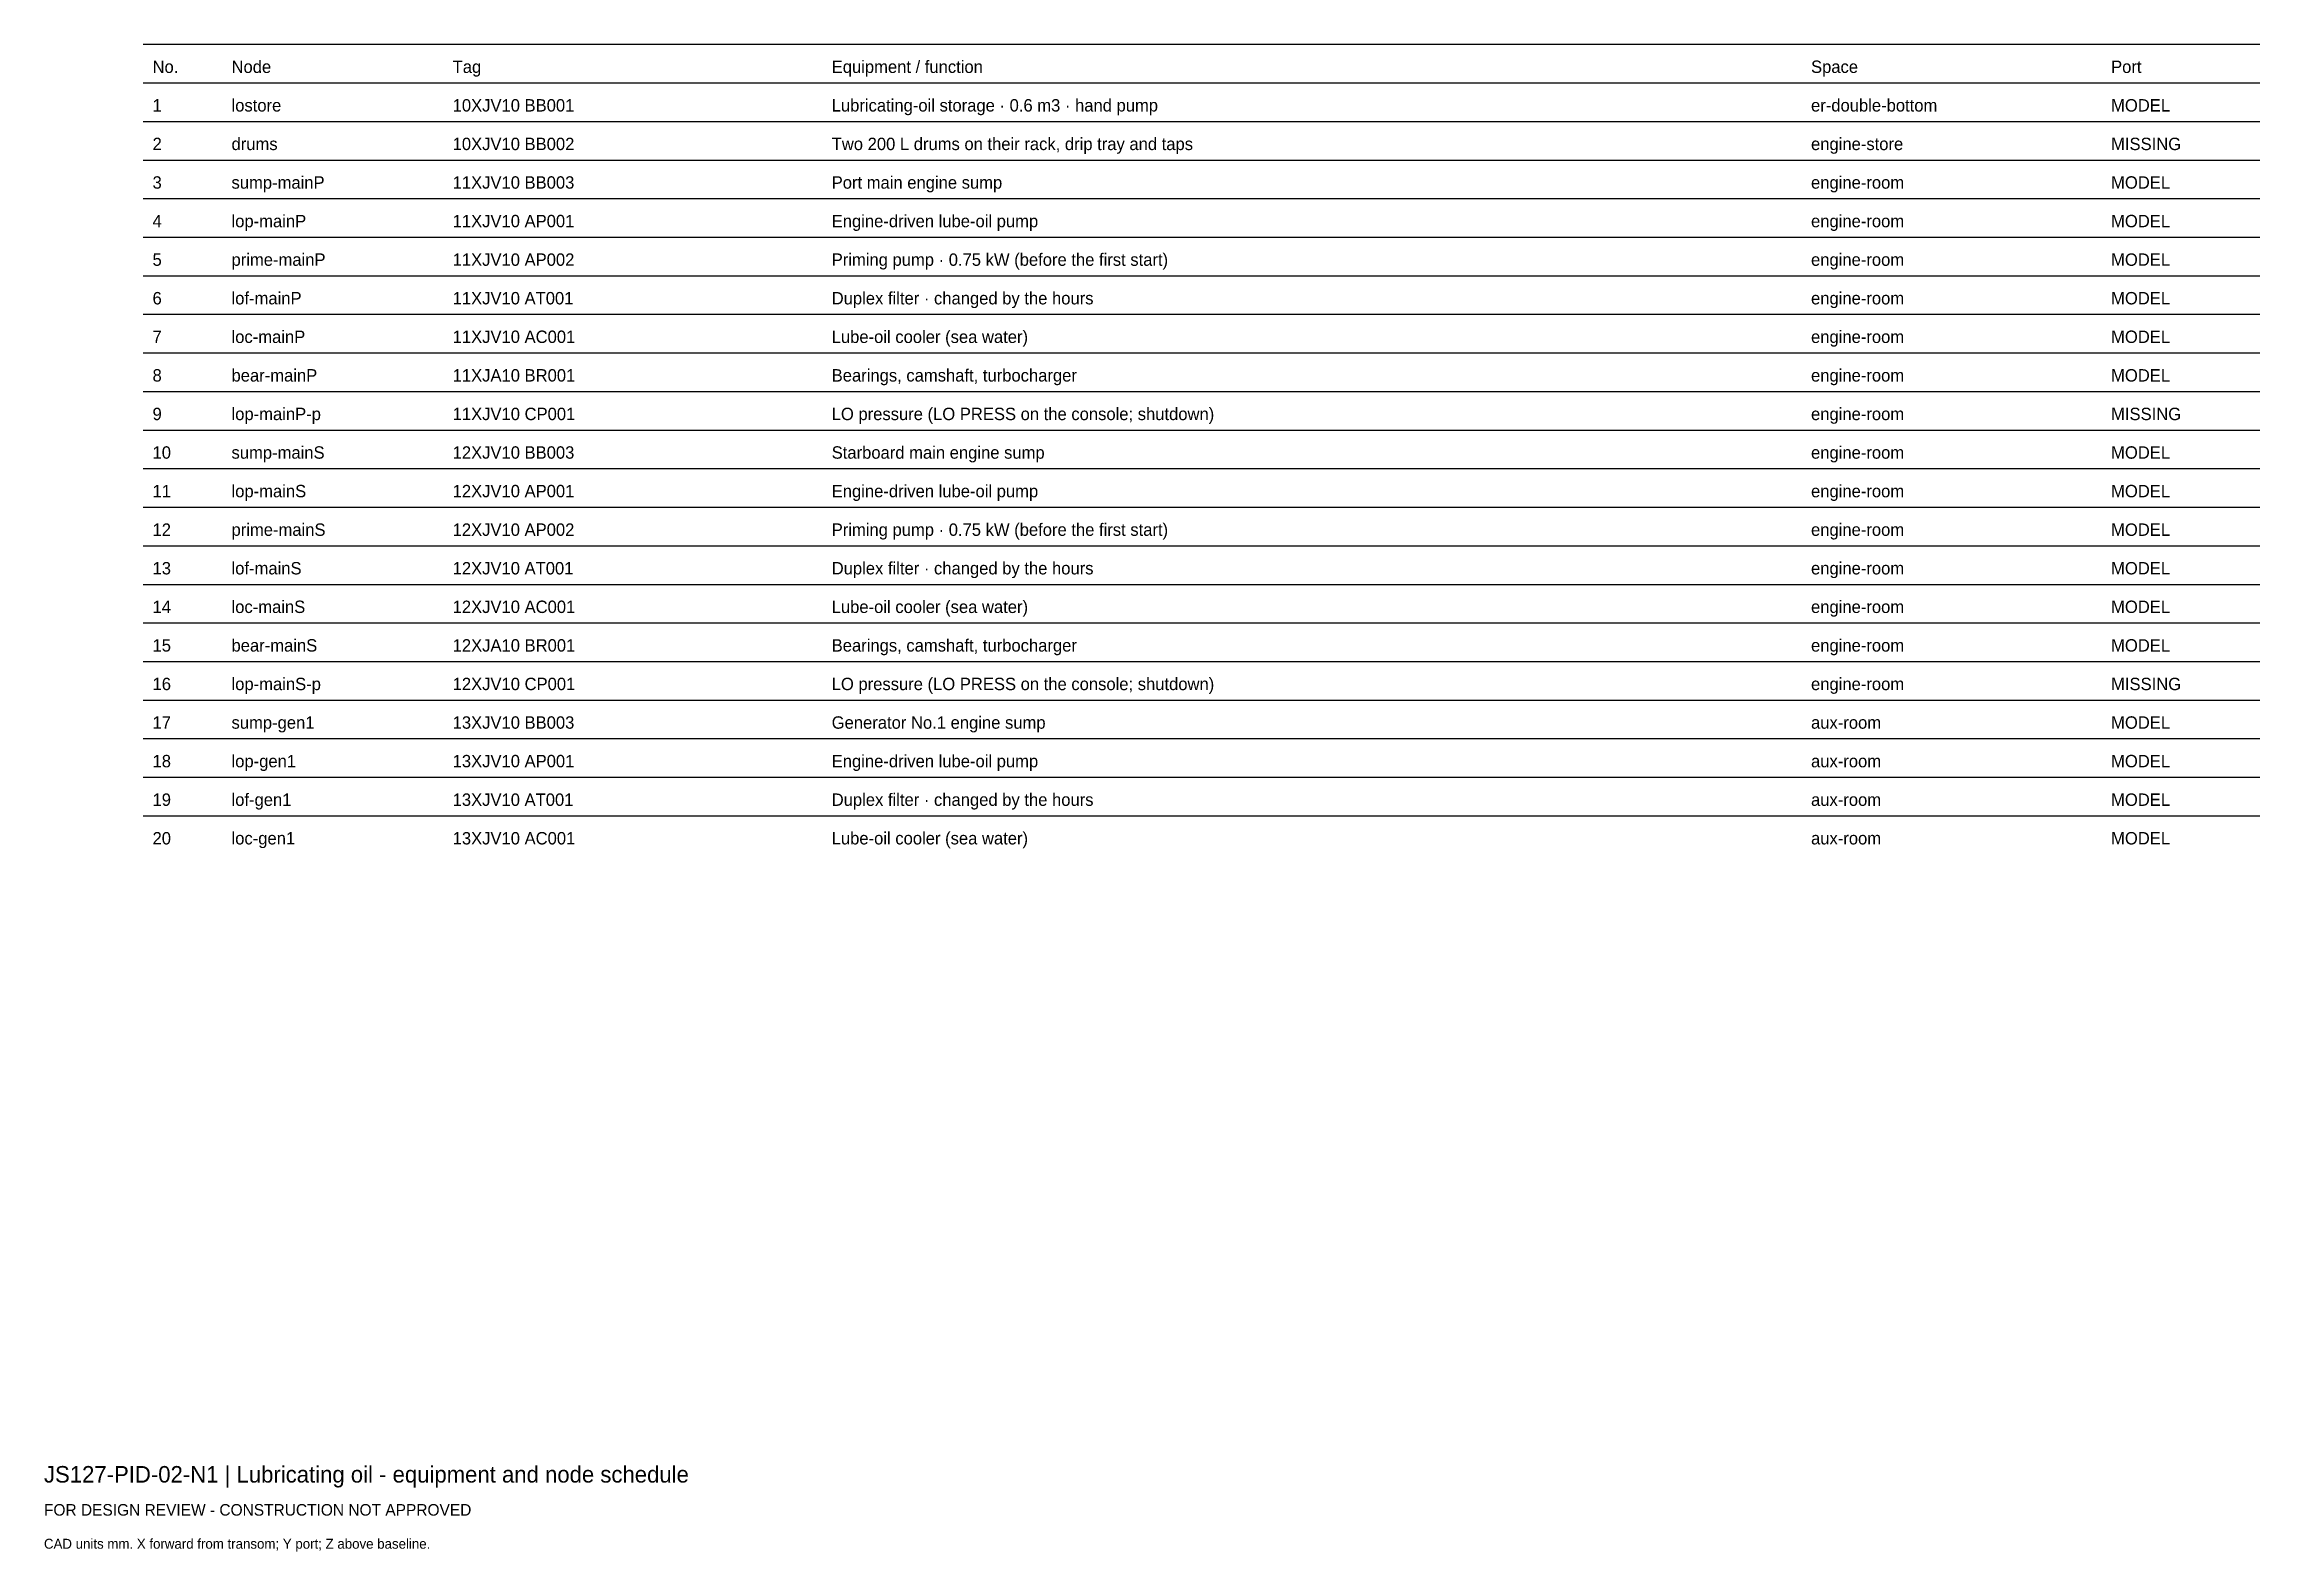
# Model space of a CAD drawing. Header units: millimetres. Extents: x 0 to 402, y -25 to 249.
import ezdxf

# ---------------------------------------------------------------- set-up
doc = ezdxf.new("R2010")
doc.units = ezdxf.units.MM
doc.layers.add('ANNOTATION', color=7, linetype='Continuous')
doc.layers.add('GEOMETRY', color=7, linetype='Continuous')

msp = doc.modelspace()

# ---------------------------------------------------------------- linework, layer by layer
at = {"layer": 'GEOMETRY'}
for p, q in [((18, 249), (402, 249)), ((18, 242), (402, 242)), ((18, 235), (402, 235)), ((18, 228), (402, 228)), ((18, 221), (402, 221)), ((18, 214), (402, 214)), ((18, 207), (402, 207)), ((18, 200), (402, 200)), ((18, 193), (402, 193)), ((18, 186), (402, 186)), ((18, 179), (402, 179)), ((18, 172), (402, 172)), ((18, 165), (402, 165)), ((18, 158), (402, 158)), ((18, 151), (402, 151)), ((18, 144), (402, 144)), ((18, 137), (402, 137)), ((18, 130), (402, 130)), ((18, 123), (402, 123)), ((18, 116), (402, 116)), ((18, 109), (402, 109))]:
    msp.add_line(p, q, dxfattribs=at)

# ---------------------------------------------------------------- texts
at = {"layer": 'ANNOTATION'}
for s, height, p in [('No.', 2.25, (19.7, 243.8)), ('Node', 2.25, (34.03, 243.8)), ('Tag', 2.25, (74.15, 243.8)), ('Equipment / function', 2.25, (142.92, 243.8)), ('Space', 2.25, (320.6, 243.8)), ('Port', 2.25, (375.04, 243.8)), ('1', 2.25, (19.7, 236.8)), ('lostore', 2.25, (34.03, 236.8)), ('10XJV10 BB001', 2.25, (74.15, 236.8)), ('Lubricating-oil storage · 0.6 m3 · hand pump', 2.25, (142.92, 236.8)), ('er-double-bottom', 2.25, (320.6, 236.8)), ('MODEL', 2.25, (375.04, 236.8)), ('2', 2.25, (19.7, 229.8)), ('drums', 2.25, (34.03, 229.8)), ('10XJV10 BB002', 2.25, (74.15, 229.8)), ('Two 200 L drums on their rack, drip tray and taps', 2.25, (142.92, 229.8)), ('engine-store', 2.25, (320.6, 229.8)), ('MISSING', 2.25, (375.04, 229.8)), ('sump-mainP', 2.25, (34.03, 222.8)), ('Port main engine sump', 2.25, (142.92, 222.8)), ('engine-room', 2.25, (320.6, 222.8)), ('3', 2.25, (19.7, 222.8)), ('11XJV10 BB003', 2.25, (74.15, 222.8)), ('MODEL', 2.25, (375.04, 222.8)), ('4', 2.25, (19.7, 215.8)), ('lop-mainP', 2.25, (34.03, 215.8)), ('11XJV10 AP001', 2.25, (74.15, 215.8)), ('Engine-driven lube-oil pump', 2.25, (142.92, 215.8)), ('engine-room', 2.25, (320.6, 215.8)), ('MODEL', 2.25, (375.04, 215.8)), ('5', 2.25, (19.7, 208.8)), ('prime-mainP', 2.25, (34.03, 208.8)), ('11XJV10 AP002', 2.25, (74.15, 208.8)), ('Priming pump · 0.75 kW (before the first start)', 2.25, (142.92, 208.8)), ('engine-room', 2.25, (320.6, 208.8)), ('MODEL', 2.25, (375.04, 208.8)), ('6', 2.25, (19.7, 201.8)), ('lof-mainP', 2.25, (34.03, 201.8)), ('11XJV10 AT001', 2.25, (74.15, 201.8)), ('Duplex filter · changed by the hours', 2.25, (142.92, 201.8)), ('engine-room', 2.25, (320.6, 201.8)), ('MODEL', 2.25, (375.04, 201.8)), ('7', 2.25, (19.7, 194.8)), ('loc-mainP', 2.25, (34.03, 194.8)), ('11XJV10 AC001', 2.25, (74.15, 194.8)), ('Lube-oil cooler (sea water)', 2.25, (142.92, 194.8)), ('engine-room', 2.25, (320.6, 194.8)), ('MODEL', 2.25, (375.04, 194.8)), ('8', 2.25, (19.7, 187.8)), ('bear-mainP', 2.25, (34.03, 187.8)), ('11XJA10 BR001', 2.25, (74.15, 187.8)), ('Bearings, camshaft, turbocharger', 2.25, (142.92, 187.8)), ('engine-room', 2.25, (320.6, 187.8)), ('MODEL', 2.25, (375.04, 187.8)), ('9', 2.25, (19.7, 180.8)), ('lop-mainP-p', 2.25, (34.03, 180.8)), ('11XJV10 CP001', 2.25, (74.15, 180.8)), ('LO pressure (LO PRESS on the console; shutdown)', 2.25, (142.92, 180.8)), ('engine-room', 2.25, (320.6, 180.8)), ('MISSING', 2.25, (375.04, 180.8)), ('10', 2.25, (19.7, 173.8)), ('sump-mainS', 2.25, (34.03, 173.8)), ('12XJV10 BB003', 2.25, (74.15, 173.8)), ('Starboard main engine sump', 2.25, (142.92, 173.8)), ('engine-room', 2.25, (320.6, 173.8)), ('MODEL', 2.25, (375.04, 173.8)), ('11', 2.25, (19.7, 166.8)), ('lop-mainS', 2.25, (34.03, 166.8)), ('12XJV10 AP001', 2.25, (74.15, 166.8)), ('Engine-driven lube-oil pump', 2.25, (142.92, 166.8)), ('engine-room', 2.25, (320.6, 166.8)), ('MODEL', 2.25, (375.04, 166.8)), ('12', 2.25, (19.7, 159.8)), ('prime-mainS', 2.25, (34.03, 159.8)), ('12XJV10 AP002', 2.25, (74.15, 159.8)), ('Priming pump · 0.75 kW (before the first start)', 2.25, (142.92, 159.8)), ('engine-room', 2.25, (320.6, 159.8)), ('MODEL', 2.25, (375.04, 159.8)), ('13', 2.25, (19.7, 152.8)), ('lof-mainS', 2.25, (34.03, 152.8)), ('12XJV10 AT001', 2.25, (74.15, 152.8)), ('Duplex filter · changed by the hours', 2.25, (142.92, 152.8)), ('engine-room', 2.25, (320.6, 152.8)), ('MODEL', 2.25, (375.04, 152.8)), ('14', 2.25, (19.7, 145.8)), ('loc-mainS', 2.25, (34.03, 145.8)), ('12XJV10 AC001', 2.25, (74.15, 145.8)), ('Lube-oil cooler (sea water)', 2.25, (142.92, 145.8)), ('engine-room', 2.25, (320.6, 145.8)), ('MODEL', 2.25, (375.04, 145.8)), ('15', 2.25, (19.7, 138.8)), ('bear-mainS', 2.25, (34.03, 138.8)), ('12XJA10 BR001', 2.25, (74.15, 138.8)), ('Bearings, camshaft, turbocharger', 2.25, (142.92, 138.8)), ('engine-room', 2.25, (320.6, 138.8)), ('MODEL', 2.25, (375.04, 138.8)), ('16', 2.25, (19.7, 131.8)), ('lop-mainS-p', 2.25, (34.03, 131.8)), ('12XJV10 CP001', 2.25, (74.15, 131.8)), ('LO pressure (LO PRESS on the console; shutdown)', 2.25, (142.92, 131.8)), ('engine-room', 2.25, (320.6, 131.8)), ('MISSING', 2.25, (375.04, 131.8)), ('17', 2.25, (19.7, 124.8)), ('sump-gen1', 2.25, (34.03, 124.8)), ('13XJV10 BB003', 2.25, (74.15, 124.8)), ('Generator No.1 engine sump', 2.25, (142.92, 124.8)), ('aux-room', 2.25, (320.6, 124.8)), ('MODEL', 2.25, (375.04, 124.8)), ('18', 2.25, (19.7, 117.8)), ('lop-gen1', 2.25, (34.03, 117.8)), ('13XJV10 AP001', 2.25, (74.15, 117.8)), ('Engine-driven lube-oil pump', 2.25, (142.92, 117.8)), ('aux-room', 2.25, (320.6, 117.8)), ('MODEL', 2.25, (375.04, 117.8)), ('19', 2.25, (19.7, 110.8)), ('lof-gen1', 2.25, (34.03, 110.8)), ('13XJV10 AT001', 2.25, (74.15, 110.8)), ('Duplex filter · changed by the hours', 2.25, (142.92, 110.8)), ('aux-room', 2.25, (320.6, 110.8)), ('MODEL', 2.25, (375.04, 110.8)), ('20', 2.25, (19.7, 103.8)), ('loc-gen1', 2.25, (34.03, 103.8)), ('13XJV10 AC001', 2.25, (74.15, 103.8)), ('Lube-oil cooler (sea water)', 2.25, (142.92, 103.8)), ('aux-room', 2.25, (320.6, 103.8)), ('MODEL', 2.25, (375.04, 103.8)), ('JS127-PID-02-N1 | Lubricating oil - equipment and node schedule', 3, (0, -12)), ('FOR DESIGN REVIEW - CONSTRUCTION NOT APPROVED', 2.1, (0, -18)), ('CAD units mm. X forward from transom; Y port; Z above baseline.', 1.8, (0, -24))]:
    msp.add_text(s, height=height, dxfattribs=at).set_placement(p)

doc.saveas('drawing.dxf')
